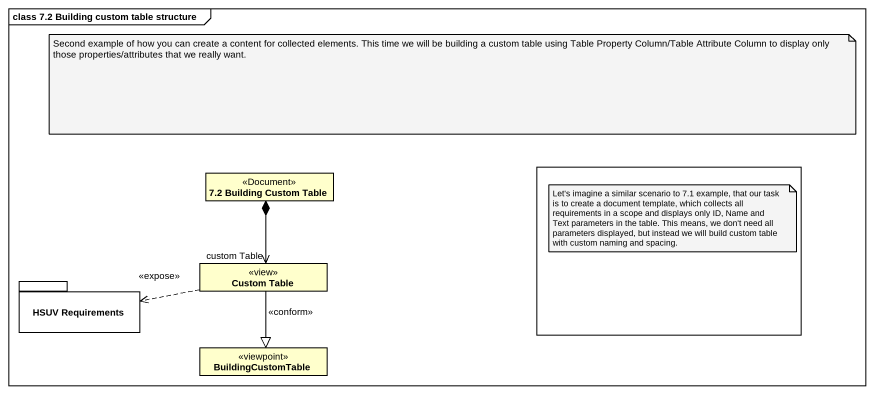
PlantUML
@startuml
mainframe class 7.2 Building custom table structure
allowmixing
hide circle
hide empty members
class "7.2 Building Custom Table" as c7_2_Building_Custom_Table <<Document>>
rectangle " " as rectangle1
package "HSUV Requirements" as HSUV_Requirements {
}
class "Custom Table" as Custom_Table <<view>>
class BuildingCustomTable <<viewpoint>>
c7_2_Building_Custom_Table *--> "custom Table" Custom_Table
Custom_Table .left.> HSUV_Requirements : <<expose>>
Custom_Table --|> BuildingCustomTable : <<conform>>
note as N1
  Second example of how you can create a content for collected elements. This time we will be building a custom table using Table Property Column/Table Attribute Column to display only those properties/attributes that we really want.
end note
note as N2
  Let's imagine a similar scenario to 7.1 example, that our task is to create a document template, which collects all requirements in a scope and displays only ID, Name and Text parameters in the table. This means, we don't need all parameters displayed, but instead we will build custom table with custom naming and spacing.
end note
@enduml
